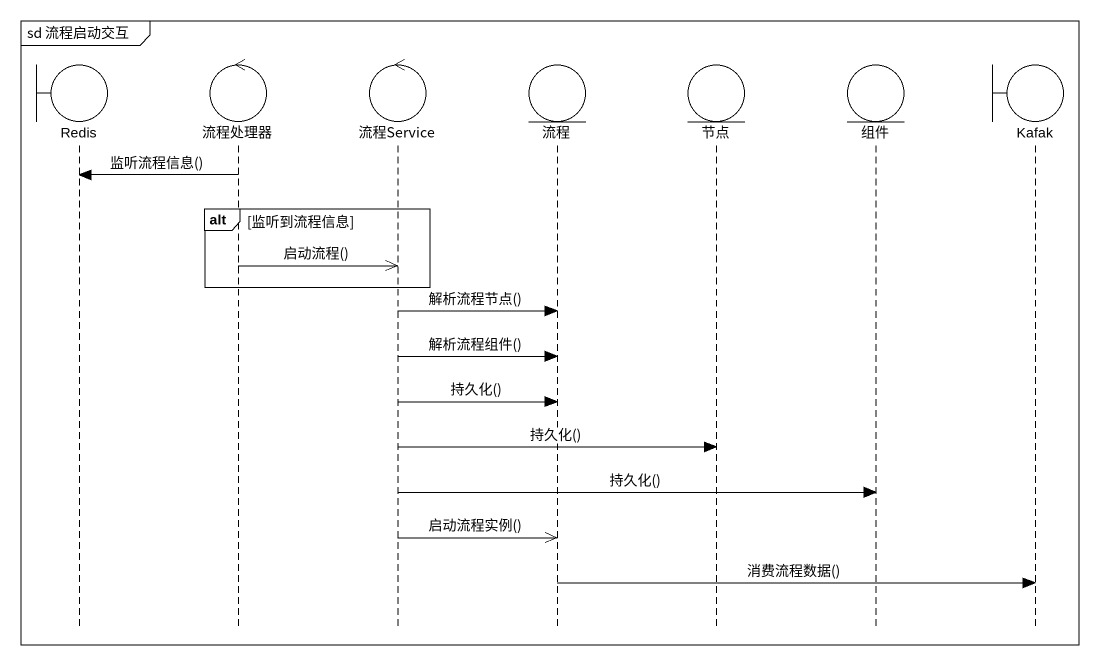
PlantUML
@startuml
mainframe sd 流程启动交互
hide footbox
boundary Redis
control 流程处理器
control 流程Service
entity 流程
entity 节点
entity 组件
boundary Kafak

流程处理器 -> Redis : 监听流程信息()
alt 监听到流程信息
  流程处理器 ->> 流程Service : 启动流程()
end
流程Service -> 流程 : 解析流程节点()
流程Service -> 流程 : 解析流程组件()
流程Service -> 流程 : 持久化()
流程Service -> 节点 : 持久化()
流程Service -> 组件 : 持久化()
流程Service ->> 流程 : 启动流程实例()
流程 -> Kafak : 消费流程数据()
@enduml
